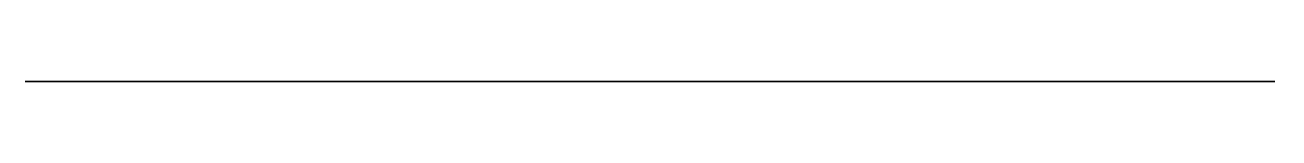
# Model space of a CAD drawing. Header units: inches. Extents: x 0 to 1.3, y 0 to 0.
import ezdxf

# ---------------------------------------------------------------- set-up
doc = ezdxf.new("R2010")
doc.units = ezdxf.units.IN
doc.header["$MEASUREMENT"] = 0
doc.layers.add('10 PROFILE', color=255, linetype='Continuous')

msp = doc.modelspace()

# ---------------------------------------------------------------- linework, layer by layer
at = {"layer": '10 PROFILE', "extrusion": (0, -1, 6.12303e-17)}
msp.add_lwpolyline([(0.2434, 2.2656, -0.314026), (0.38, 2.449, 0.322696), (1.2, 3.5872, 0.034253), (1.0396, 5.9262, 2.642), (0.9807, 5.9171, -0.045401), (1.1295, 3.5872, -0.398223), (0, 2.55), (0, 0.1), (0.625, 0.075), (1.244, 0.0004, 0.925956), (1.2635, 0.0981), (0.9504, 0.186, 0.052795), (0.3275, 0.2918, -0.372897), (0.2808, 0.3377, 0.239132), (0.1875, 0.49)], format="xyb", close=True, dxfattribs=at)

doc.saveas('drawing.dxf')
